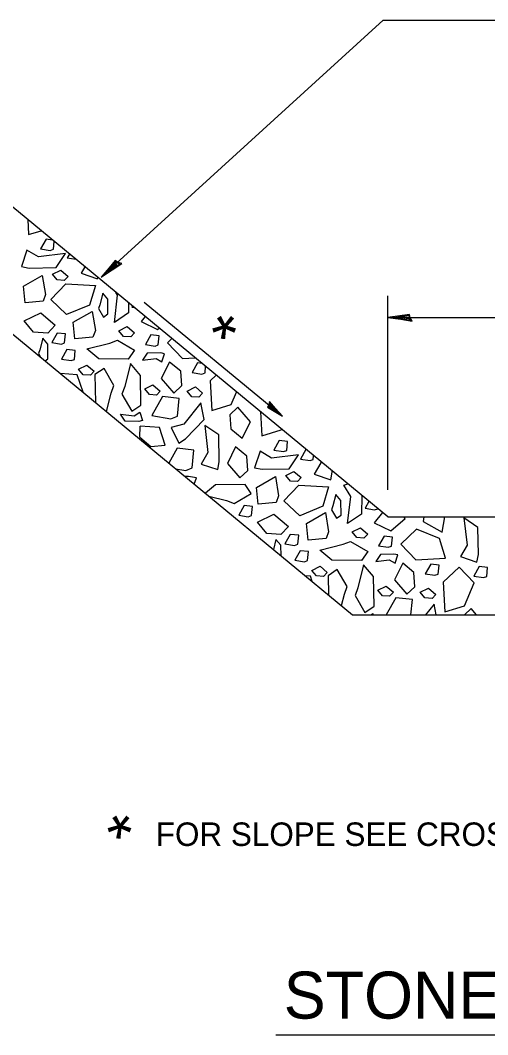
# Model space of a CAD drawing. Extents: x 56529 to 57277, y 42317 to 42806.
# Drawn here: x 56726.9 to 56774.6, y 42638.4 to 42742 of the extents above; entities that cross this region are included whole.
import ezdxf

# ---------------------------------------------------------------- set-up
doc = ezdxf.new("R2010")
doc.units = 0
for name, color, linetype in [('Design_PR_Roadway Notes', 7, 'Continuous'), ('Sheets_General Details', 7, 'Continuous'), ('Topo_Riprap', 7, 'Continuous')]:
    doc.layers.add(name, color=color, linetype=linetype)

msp = doc.modelspace()

# ---------------------------------------------------------------- linework, layer by layer
at = {"layer": 'Design_PR_Roadway Notes'}
for p, q in [((56735.179, 42715.793), (56763.97, 42742.04)), ((56763.97, 42742.04), (56778.445, 42742.04)), ((56764.431, 42694.089), (56764.431, 42713.904)), ((56739.565, 42713.265), (56753.694, 42701.594)), ((56764.431, 42711.681), (56842.636, 42711.681))]:
    msp.add_line(p, q, dxfattribs=at)
for points in [[(56736.899, 42717.314), (56736.611, 42717.515), (56735.995, 42716.752), (56735.179, 42715.793), (56736.286, 42716.555), (56737.288, 42717.191), (56736.899, 42717.314), (56736.67, 42717.411), (56735.801, 42716.356), (56737.07, 42717.161), (56736.71, 42717.229), (56736.278, 42716.781), (56736.782, 42717.117)], [(56766.726, 42711.648), (56766.648, 42711.989), (56765.68, 42711.841), (56764.431, 42711.681), (56765.762, 42711.498), (56766.93, 42711.293), (56766.726, 42711.648), (56766.623, 42711.873), (56765.27, 42711.679), (56766.749, 42711.419), (56766.53, 42711.711), (56765.908, 42711.671), (56766.507, 42711.578)], [(56752.294, 42702.785), (56752.168, 42702.534), (56752.842, 42702.131), (56753.694, 42701.594), (56752.965, 42702.385), (56752.349, 42703.108), (56752.294, 42702.785), (56752.242, 42702.593), (56753.176, 42702.022), (56752.396, 42702.937), (56752.382, 42702.645), (56752.787, 42702.353), (56752.464, 42702.714)]]:
    msp.add_lwpolyline(points, dxfattribs=at)
at = {"layer": 'Sheets_General Details'}
msp.add_line((56753.014, 42638.429), (56861.733, 42638.429), dxfattribs=at)
at = {"layer": 'Topo_Riprap'}
for p, q in [((56764.431, 42691.325), (56723.696, 42724.975)), ((56717.573, 42717.062), (56760.834, 42681.325)), ((56764.431, 42691.325), (56842.746, 42691.325)), ((56760.834, 42681.325), (56846.343, 42681.325))]:
    msp.add_line(p, q, dxfattribs=at)
for points in [[(56727.686, 42721.678), (56727.779, 42720.147)], [(56727.779, 42720.147), (56729.067, 42720.537)], [(56729.552, 42719.67), (56729.001, 42718.695)], [(56730.204, 42719.599), (56729.552, 42719.67)], [(56730.316, 42718.659), (56730.392, 42719.443)], [(56727.604, 42718.574), (56727.031, 42716.878)], [(56728.767, 42717.882), (56727.604, 42718.574)], [(56731.538, 42718.205), (56728.767, 42717.882)], [(56729.001, 42718.695), (56729.984, 42718.537)], [(56729.984, 42718.537), (56730.316, 42718.659)], [(56730.579, 42716.781), (56731.538, 42718.205)], [(56731.94, 42718.166), (56731.718, 42717.775)], [(56727.031, 42716.878), (56727.819, 42716.728)], [(56727.819, 42716.728), (56730.579, 42716.781)], [(56731.718, 42717.775), (56732.579, 42717.637)], [(56733.51, 42716.868), (56733.127, 42716.219)], [(56733.127, 42716.219), (56734.819, 42715.648)], [(56734.819, 42715.648), (56734.842, 42715.767)], [(56736.537, 42711.186), (56736.856, 42713.955)], [(56736.856, 42713.955), (56736.683, 42714.248)], [(56737.979, 42713.177), (56737.957, 42712.144)], [(56738.373, 42712.851), (56738.315, 42712.748)], [(56738.315, 42712.748), (56738.54, 42712.712)], [(56737.957, 42712.144), (56736.537, 42711.186)], [(56739.666, 42711.782), (56739.25, 42711.274)], [(56739.25, 42711.274), (56740.935, 42710.443)], [(56740.935, 42710.443), (56741.108, 42710.591)], [(56729.214, 42709.572), (56728.921, 42708.396)], [(56729.724, 42708.969), (56729.214, 42709.572)], [(56742.401, 42709.522), (56741.954, 42709.098)], [(56729.749, 42707.452), (56729.724, 42708.969)], [(56741.954, 42709.098), (56743.485, 42707.479)], [(56728.921, 42708.396), (56728.776, 42708.007)], [(56728.776, 42708.007), (56728.996, 42707.626)], [(56729.448, 42707.251), (56729.749, 42707.452)], [(56743.485, 42707.479), (56744.782, 42707.556)], [(56735.482, 42706.482), (56734.546, 42705.851)], [(56736.486, 42704.748), (56735.482, 42706.482)], [(56745.015, 42707.043), (56744.466, 42706.07)], [(56745.461, 42706.996), (56745.015, 42707.043)], [(56745.779, 42706.033), (56745.842, 42706.681)], [(56732.732, 42705.818), (56731.028, 42705.947)], [(56733.335, 42704.041), (56732.732, 42705.818)], [(56734.546, 42705.851), (56734.592, 42703.004)], [(56744.466, 42706.07), (56745.448, 42705.912)], [(56745.448, 42705.912), (56745.779, 42706.033)], [(56746.913, 42705.794), (56746.294, 42705.207)], [(56736.201, 42703.966), (56736.486, 42704.748)], [(56746.294, 42705.207), (56746.472, 42702.18)], [(56735.726, 42702.067), (56736.201, 42703.966)], [(56748.459, 42702.782), (56749.001, 42704.07)], [(56746.472, 42702.18), (56748.459, 42702.782)], [(56751.431, 42702.065), (56751.579, 42699.594)], [(56739.132, 42700.593), (56739.1, 42699.476)], [(56741.119, 42700.437), (56739.173, 42700.585)], [(56741.722, 42698.652), (56741.119, 42700.437)], [(56751.579, 42699.594), (56753.567, 42700.199)], [(56753.567, 42700.199), (56753.598, 42700.273)], [(56739.14, 42699.468), (56740.233, 42698.509)], [(56740.233, 42698.509), (56741.722, 42698.652)], [(56742.946, 42698.326), (56742.086, 42696.813)], [(56744.652, 42698.15), (56742.946, 42698.326)], [(56744.47, 42696.314), (56744.652, 42698.15)], [(56756.069, 42698.197), (56755.518, 42697.222)], [(56756.118, 42698.193), (56756.069, 42698.197)], [(56755.518, 42697.222), (56756.5, 42697.065)], [(56756.5, 42697.065), (56756.831, 42697.186)], [(56756.831, 42697.186), (56756.87, 42697.571)], [(56742.784, 42696.237), (56743.809, 42696.071)], [(56743.809, 42696.071), (56744.47, 42696.314)], [(56757.612, 42696.832), (56756.927, 42695.667)], [(56757.598, 42696.971), (56757.612, 42696.832)], [(56744.11, 42695.457), (56743.735, 42695.449)], [(56744.894, 42695.303), (56744.11, 42695.457)], [(56744.682, 42694.668), (56744.894, 42695.303)], [(56756.927, 42695.667), (56758.618, 42695.096)], [(56758.618, 42695.096), (56758.773, 42695.881)], [(56758.773, 42695.881), (56758.771, 42696)], [(56746.848, 42694.593), (56745.822, 42693.726)], [(56749.872, 42694.641), (56746.848, 42694.593)], [(56750.504, 42693.703), (56749.872, 42694.641)], [(56759.965, 42694.566), (56760.349, 42694.696)], [(56760.656, 42693.402), (56759.965, 42694.566)], [(56746.171, 42693.437), (56747.985, 42692.985)], [(56747.985, 42692.985), (56748.765, 42692.701)], [(56748.765, 42692.701), (56750.504, 42693.703)], [(56760.337, 42690.634), (56760.656, 42693.402)], [(56761.796, 42693.501), (56761.757, 42691.591)], [(56762.516, 42692.906), (56762.115, 42692.197)], [(56762.115, 42692.197), (56763.097, 42692.04)], [(56763.097, 42692.04), (56763.423, 42692.158)], [(56761.757, 42691.591), (56760.337, 42690.634)], [(56763.902, 42691.761), (56763.05, 42690.723)], [(56764.735, 42689.89), (56766.218, 42691.163)], [(56766.218, 42691.163), (56766.066, 42691.325)], [(56768.099, 42691.325), (56768.05, 42690.852)], [(56768.05, 42690.852), (56769.992, 42689.75)], [(56769.992, 42689.75), (56770.247, 42691.325)], [(56763.05, 42690.723), (56764.735, 42689.89)], [(56753.014, 42689.021), (56752.759, 42687.996)], [(56753.524, 42688.418), (56753.014, 42689.021)], [(56753.541, 42687.348), (56753.524, 42688.418)], [(56759.281, 42685.93), (56758.346, 42685.298)], [(56760.286, 42684.196), (56759.281, 42685.93)], [(56756.532, 42685.265), (56756.015, 42685.304)], [(56756.716, 42684.726), (56756.532, 42685.265)], [(56758.346, 42685.298), (56758.378, 42683.355)], [(56760.001, 42683.413), (56760.286, 42684.196)], [(56759.71, 42682.252), (56760.001, 42683.413)], [(56765.245, 42683.051), (56764.263, 42681.325)], [(56766.946, 42682.871), (56765.245, 42683.051)], [(56766.796, 42681.325), (56766.946, 42682.871)], [(56769.16, 42682.407), (56768.302, 42681.325)], [(56769.37, 42681.325), (56769.16, 42682.407)], [(56772.933, 42681.971), (56772.253, 42681.325)], [(56773.488, 42681.325), (56772.933, 42681.971)], [(56762.71, 42681.325), (56762.919, 42681.448)], [(56762.919, 42681.448), (56762.96, 42681.325)]]:
    msp.add_lwpolyline(points, dxfattribs=at)
for points in [[(56727.414, 42713.172), (56727.236, 42714.874), (56729.174, 42715.981), (56729.494, 42714.018), (56729.245, 42713.352)], [(56730.22, 42716.096), (56731.063, 42716.515), (56731.804, 42715.878), (56731.42, 42715.473), (56730.696, 42715.519)], [(56730.033, 42713.506), (56731.563, 42715.125), (56734.595, 42714.944), (56733.99, 42712.956), (56731.65, 42711.975)], [(56735.042, 42712.991), (56734.897, 42712.599), (56735.401, 42711.728), (56735.872, 42712.044), (56735.848, 42713.559), (56735.335, 42714.164)], [(56727.329, 42711.33), (56729.015, 42712.163), (56730.5, 42710.89), (56729.73, 42710.081), (56728.28, 42710.174)], [(56732.507, 42709.496), (56732.33, 42711.2), (56734.272, 42712.306), (56734.59, 42710.342), (56734.343, 42709.678)], [(56736.998, 42710.333), (56737.842, 42710.748), (56738.584, 42710.111), (56738.2, 42709.704), (56737.474, 42709.753)], [(56731.543, 42709.999), (56730.688, 42710.085), (56730.138, 42709.114), (56731.118, 42708.956), (56731.453, 42709.079)], [(56741.107, 42709.811), (56740.253, 42709.9), (56739.702, 42708.93), (56740.685, 42708.77), (56741.015, 42708.893)], [(56736.066, 42709.068), (56736.847, 42709.355), (56738.584, 42708.347), (56737.951, 42707.411), (56734.929, 42707.46), (56733.716, 42708.479)], [(56732.54, 42708.319), (56731.686, 42708.407), (56731.138, 42707.437), (56732.119, 42707.278), (56732.45, 42707.4)], [(56740.792, 42707.482), (56741.374, 42707.141), (56741.661, 42707.986), (56741.267, 42708.062), (56739.886, 42708.033), (56739.406, 42707.325)], [(56732.875, 42706.41), (56733.719, 42706.83), (56734.459, 42706.191), (56734.075, 42705.785), (56733.349, 42705.833)], [(56737.579, 42704.629), (56737.297, 42703.846), (56738.3, 42702.112), (56739.237, 42702.742), (56739.189, 42705.766), (56738.167, 42706.978)], [(56742.157, 42707.137), (56741.319, 42705.451), (56742.596, 42703.97), (56743.406, 42704.741), (56743.311, 42706.186)], [(56739.623, 42704.389), (56740.467, 42704.805), (56741.209, 42704.167), (56740.825, 42703.761), (56740.099, 42703.81)], [(56743.952, 42704.174), (56744.796, 42704.593), (56745.538, 42703.955), (56745.152, 42703.552), (56744.426, 42703.596)], [(56743.146, 42703.422), (56741.445, 42703.604), (56740.34, 42701.66), (56742.304, 42701.347), (56742.968, 42701.591)], [(56743.628, 42700.775), (56742.316, 42700.437), (56743.111, 42698.837), (56743.774, 42699.284), (56745.685, 42701.278), (56745.36, 42702.959)], [(56749.574, 42699.352), (56750.407, 42701.04), (56749.133, 42702.522), (56748.324, 42701.755), (56748.415, 42700.304)], [(56738.535, 42701.656), (56739.119, 42702), (56739.401, 42701.153), (56739.009, 42701.076), (56737.631, 42701.103), (56737.149, 42701.813)], [(56746.078, 42697.879), (56745.389, 42696.717), (56747.083, 42696.147), (56747.234, 42696.93), (56747.181, 42699.692), (56745.76, 42700.649)], [(56748.897, 42698.474), (56748.064, 42696.785), (56749.338, 42695.303), (56750.146, 42696.071), (56750.056, 42697.522)], [(56754.204, 42699.026), (56753.352, 42699.119), (56752.801, 42698.144), (56753.784, 42697.986), (56754.116, 42698.106)], [(56752.567, 42697.331), (56751.404, 42698.021), (56750.831, 42696.325), (56751.618, 42696.177), (56754.379, 42696.23), (56755.338, 42697.652)], [(56751.214, 42692.621), (56751.036, 42694.323), (56752.974, 42695.429), (56753.294, 42693.465), (56753.045, 42692.8)], [(56754.02, 42695.544), (56754.863, 42695.963), (56755.604, 42695.326), (56755.22, 42694.922), (56754.496, 42694.967)], [(56753.833, 42692.955), (56755.363, 42694.574), (56758.395, 42694.391), (56757.79, 42692.405), (56755.45, 42691.422)], [(56758.842, 42692.438), (56758.697, 42692.046), (56759.201, 42691.177), (56759.672, 42691.493), (56759.648, 42693.007), (56759.135, 42693.611)], [(56750.62, 42692.378), (56749.768, 42692.467), (56749.217, 42691.497), (56750.2, 42691.337), (56750.53, 42691.46)], [(56751.129, 42690.777), (56752.815, 42691.61), (56754.3, 42690.337), (56753.53, 42689.528), (56752.08, 42689.621)], [(56756.307, 42688.945), (56756.13, 42690.648), (56758.072, 42691.755), (56758.39, 42689.791), (56758.143, 42689.125)], [(56772.532, 42688.437), (56771.845, 42687.273), (56773.538, 42686.7), (56773.691, 42687.484), (56773.636, 42690.248), (56772.214, 42691.207)], [(56760.798, 42689.78), (56761.642, 42690.196), (56762.384, 42689.558), (56762, 42689.152), (56761.274, 42689.2)], [(56765.754, 42688.547), (56767.285, 42686.926), (56770.313, 42687.108), (56769.71, 42689.097), (56767.368, 42690.079)], [(56755.343, 42689.446), (56754.488, 42689.533), (56753.938, 42688.563), (56754.918, 42688.404), (56755.253, 42688.526)], [(56759.866, 42688.517), (56760.647, 42688.802), (56762.384, 42687.796), (56761.751, 42686.859), (56758.729, 42686.908), (56757.516, 42687.926)], [(56764.907, 42689.26), (56764.053, 42689.348), (56763.502, 42688.378), (56764.485, 42688.219), (56764.815, 42688.341)], [(56756.34, 42687.767), (56755.486, 42687.856), (56754.938, 42686.884), (56755.919, 42686.726), (56756.25, 42686.849)], [(56764.592, 42686.931), (56765.174, 42686.588), (56765.461, 42687.435), (56765.067, 42687.511), (56763.686, 42687.482), (56763.206, 42686.772)], [(56756.675, 42685.859), (56757.519, 42686.278), (56758.259, 42685.64), (56757.875, 42685.234), (56757.149, 42685.282)], [(56761.379, 42684.078), (56761.097, 42683.295), (56762.1, 42681.56), (56763.037, 42682.191), (56762.989, 42685.215), (56761.967, 42686.427)], [(56765.957, 42686.586), (56765.119, 42684.9), (56766.396, 42683.419), (56767.206, 42684.189), (56767.111, 42685.634)], [(56769.667, 42686.4), (56768.815, 42686.49), (56768.266, 42685.517), (56769.248, 42685.361), (56769.579, 42685.482)], [(56771.711, 42686.191), (56770.094, 42684.654), (56770.272, 42681.629), (56772.259, 42682.23), (56773.244, 42684.572)], [(56774.631, 42686.156), (56773.779, 42686.245), (56773.226, 42685.274), (56774.207, 42685.114), (56774.541, 42685.24)], [(56763.423, 42683.837), (56764.267, 42684.252), (56765.009, 42683.615), (56764.625, 42683.208), (56763.899, 42683.259)], [(56767.752, 42683.623), (56768.596, 42684.04), (56769.338, 42683.404), (56768.952, 42682.999), (56768.226, 42683.045)]]:
    msp.add_lwpolyline(points, close=True, dxfattribs=at)

# ---------------------------------------------------------------- texts
at = {"layer": 'Design_PR_Roadway Notes'}
for p in [(56744.566, 42708.805), (56733.884, 42657.77)]:
    msp.add_text('* ', height=4.8, rotation=320.46983, dxfattribs=at).set_placement(p)
msp.add_text('FOR SLOPE SEE CROSS SECTIONS', height=2.39999, dxfattribs=at).set_placement((56740.753, 42657.709))
at = {"layer": 'Sheets_General Details'}
msp.add_text('STONE RIPRAP DITCH DETAIL', height=4.79999, dxfattribs=at).set_placement((56753.815, 42640.072))

doc.saveas('drawing.dxf')
